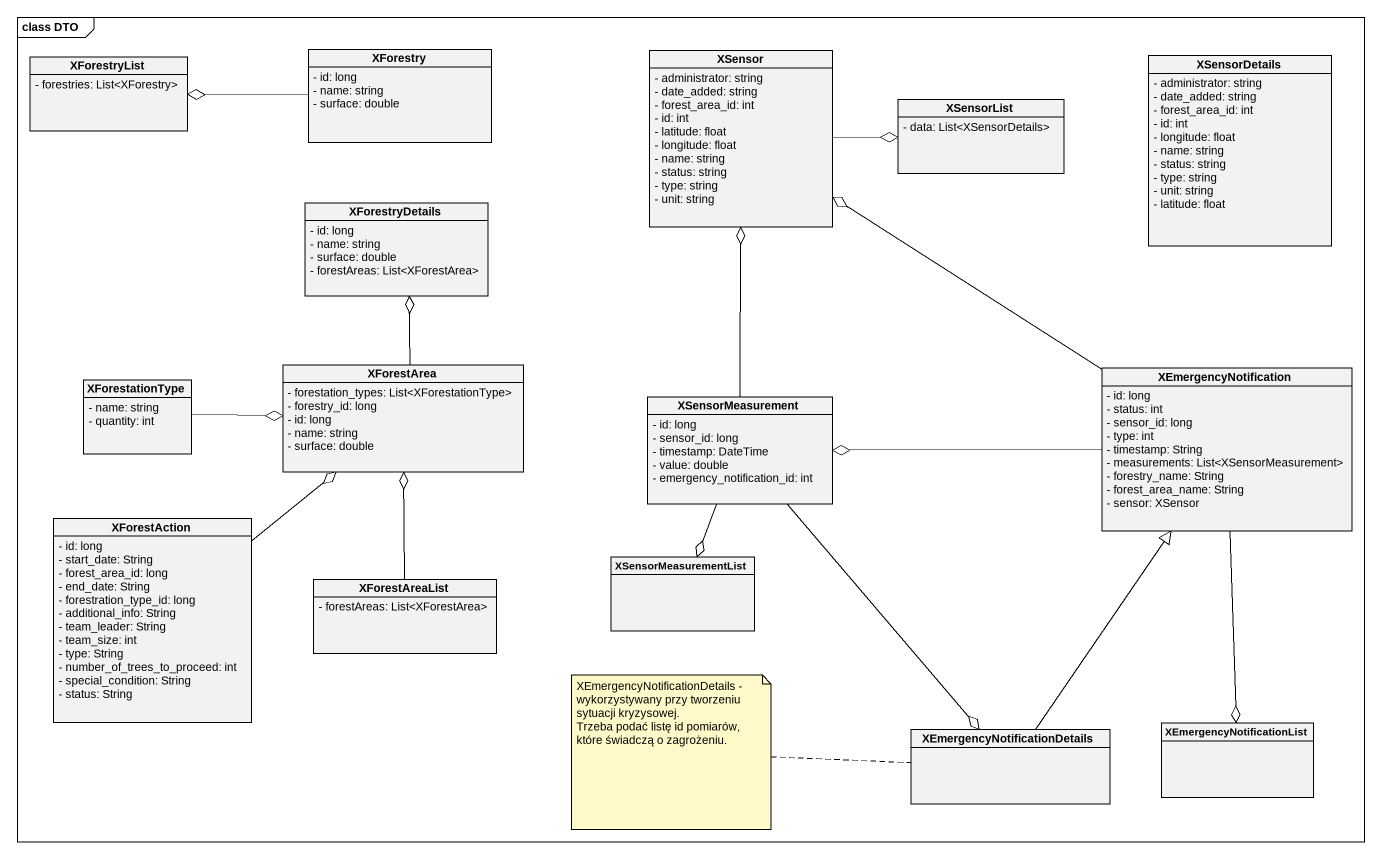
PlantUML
@startuml
mainframe class DTO
hide circle
hide empty members
skinparam classAttributeIconSize 0
class XForestryList {
  - forestries: List<XForestry>
}
class XForestry {
  - id: long
  - name: string
  - surface: double
}
class XSensor {
  - administrator: string
  - date_added: string
  - forest_area_id: int
  - id: int
  - latitude: float
  - longitude: float
  - name: string
  - status: string
  - type: string
  - unit: string
}
class XSensorDetails {
  - administrator: string
  - date_added: string
  - forest_area_id: int
  - id: int
  - longitude: float
  - name: string
  - status: string
  - type: string
  - unit: string
  - latitude: float
}
class XSensorList {
  - data: List<XSensorDetails>
}
class XForestryDetails {
  - id: long
  - name: string
  - surface: double
  - forestAreas: List<XForestArea>
}
class XForestationType {
  - name: string
  - quantity: int
}
class XForestArea {
  - forestation_types: List<XForestationType>
  - forestry_id: long
  - id: long
  - name: string
  - surface: double
}
class XSensorMeasurement {
  - id: long
  - sensor_id: long
  - timestamp: DateTime
  - value: double
  - emergency_notification_id: int
}
class XEmergencyNotification {
  - id: long
  - status: int
  - sensor_id: long
  - type: int
  - timestamp: String
  - measurements: List<XSensorMeasurement>
  - forestry_name: String
  - forest_area_name: String
  - sensor: XSensor
}
class XForestAction {
  - id: long
  - start_date: String
  - forest_area_id: long
  - end_date: String
  - forestration_type_id: long
  - additional_info: String
  - team_leader: String
  - team_size: int
  - type: String
  - number_of_trees_to_proceed: int
  - special_condition: String
  - status: String
}
class XForestAreaList {
  - forestAreas: List<XForestArea>
}
class XSensorMeasurementList
class "XEmergencyNotificationDetails" as XEmergencyNotificationDetail
class XEmergencyNotificationList
XForestry -left-o XForestryList
XSensor -right-o XSensorList
XForestationType -right-o XForestArea
XForestArea -up-o XForestryDetails
XSensorMeasurement -up-o XSensor
XSensorMeasurement --o XSensorMeasurementList
XSensorMeasurement --o XEmergencyNotificationDetail
XEmergencyNotification -up-o XSensor
XEmergencyNotification -left-o XSensorMeasurement
XEmergencyNotification --o XEmergencyNotificationList
XForestAction -up-o XForestArea
XForestAreaList -up-o XForestArea
XEmergencyNotificationDetail -up-|> XEmergencyNotification
note left of XEmergencyNotificationDetail
  XEmergencyNotificationDetails - wykorzystywany przy tworzeniu sytuacji kryzysowej.
  Trzeba podać listę id pomiarów, które świadczą o zagrożeniu.
end note
@enduml
